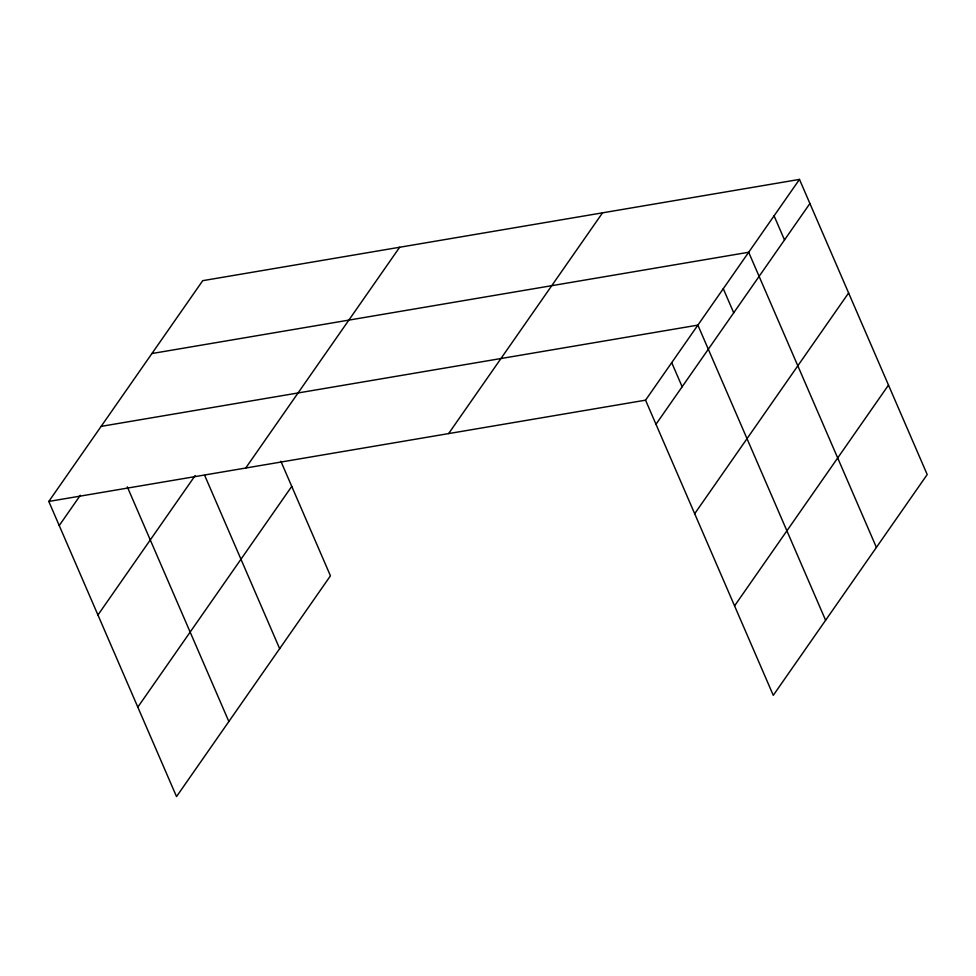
<?xml version="1.0" encoding="UTF-8"?>
<svg xmlns="http://www.w3.org/2000/svg" width="976" height="976" viewBox="0 0 976 976"><rect width="100%" height="100%" fill="white"/><g stroke="black" fill="none" stroke-linecap="round" stroke-linejoin="round"><path stroke-width="1.46" d="M280.868 461.245L330.449 575.828L176.522 796.587L48.8 501.444L202.727 280.673L799.478 179.413L927.2 474.556L773.273 695.327L645.551 400.172L799.478 179.413M59.231 525.552L80.337 495.283M97.942 614.99L195.151 475.58M245.72 468.016L399.66 247.257M137.811 707.149L291.751 486.39M448.618 433.588L602.546 212.829M655.982 424.279L809.909 203.52M694.68 513.718L848.62 292.959M734.562 605.876L888.489 385.117M151.939 353.532L748.677 252.259L876.399 547.414M101.138 426.378L697.877 325.118L825.611 620.26M48.8 501.444L645.551 400.172M774.078 215.842L784.509 239.95M723.277 288.689L733.708 312.796M671.708 362.645L682.151 386.752M204.704 475.458L279.661 648.674M127.295 486.829L228.86 721.532"/></g></svg>
